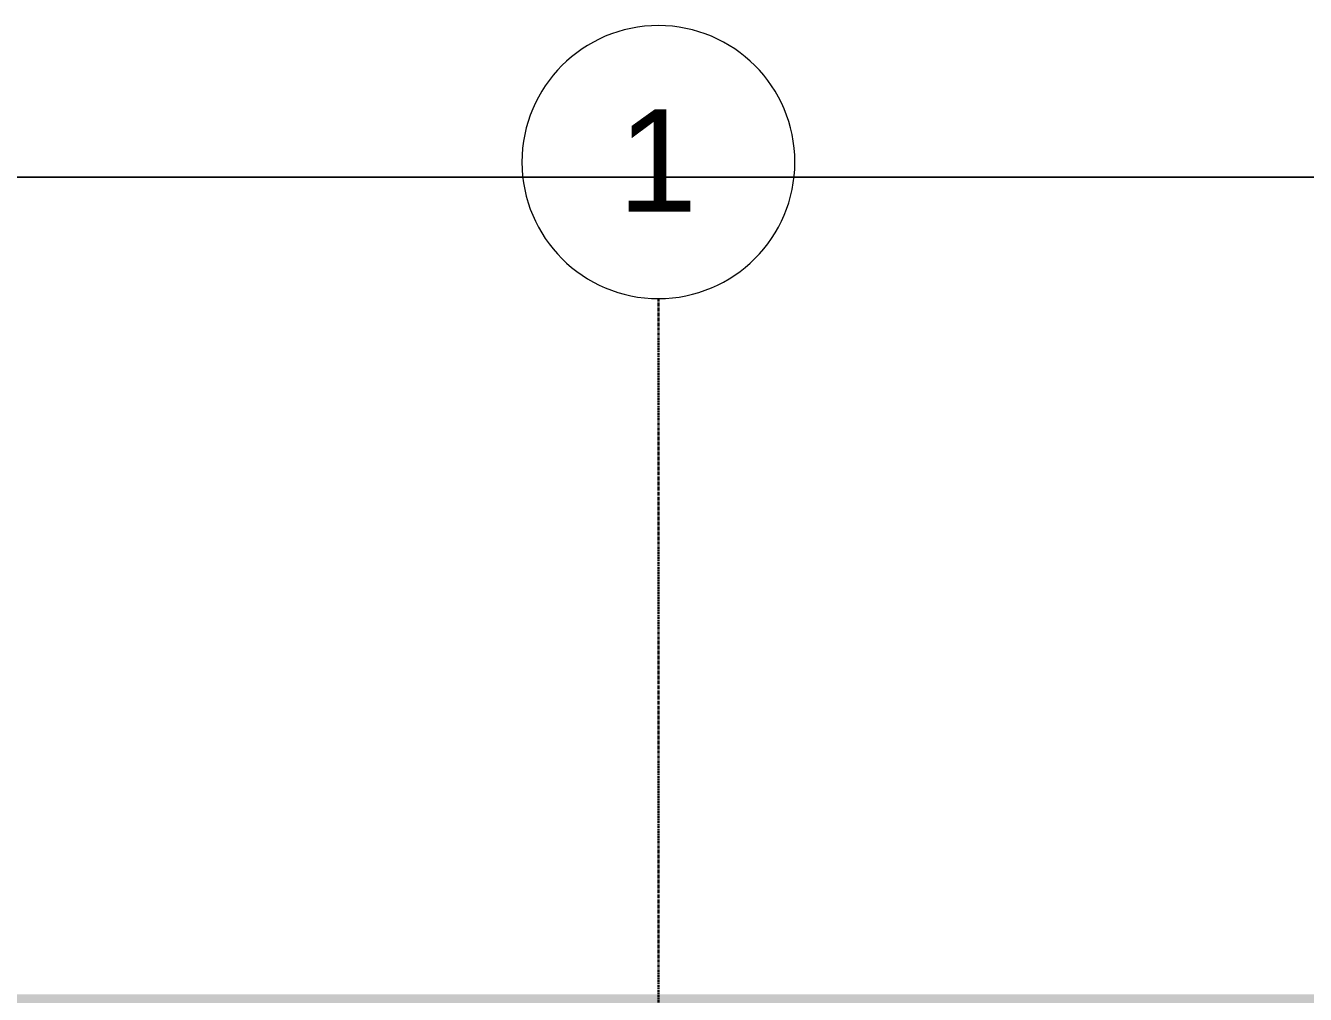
# Model space of a CAD drawing. Header units: inches. Extents: x -4226 to -935, y 9756 to 12395.
# Drawn here: x -3592.6 to -3367.5, y 12125.2 to 12295.5 of the extents above; entities that cross this region are included whole.
import ezdxf

# ---------------------------------------------------------------- set-up
doc = ezdxf.new("R2010")
doc.units = ezdxf.units.IN
doc.header["$MEASUREMENT"] = 0
doc.linetypes.add('Grid Line 1_2_', pattern=[0.875, 0.5, -0.125, 0.125, -0.125])
for name, color, linetype, lineweight in [('0-1', 7, 'Continuous', 5), ('0-3', 165, 'Continuous', 5), ('A-WALL-4', 113, 'Continuous', 9), ('C-TOPO', 7, 'Continuous', 9), ('S-GRID-1', 1, 'Grid Line 1_2_', 30), ('S-GRID-IDEN', 1, 'Continuous', 9), ('S-GRID-IDEN-1', 147, 'Continuous', 9)]:
    doc.layers.add(name, color=color, linetype=linetype, lineweight=lineweight)
doc.styles.add('Arial_1', font='arial.ttf', dxfattribs={"height": 18})

# ---------------------------------------------------------------- blocks, each defined once
blk = doc.blocks.new('CTR  - Topography_rvt-1-FLOOR PLAN - ROOF')
at = {"layer": 'C-TOPO'}
for p, q in [((-3544.78, 12268.83), (-3631.32, 12268.83)), ((-3631.32, 12268.83), (-3544.78, 12268.83)), ((-3483.35, 12268.83), (-3544.78, 12268.83)), ((-3544.78, 12268.83), (-3483.35, 12268.83)), ((-3381.54, 12268.83), (-3483.35, 12268.83)), ((-3483.35, 12268.83), (-3381.54, 12268.83)), ((-3228, 12268.83), (-3381.54, 12268.83)), ((-3381.54, 12268.83), (-3228, 12268.83))]:
    blk.add_line(p, q, dxfattribs=at)
blk = doc.blocks.new('Grid - Grid Head - Circle-1738874-FLOOR PLAN - ROOF')
at = {"layer": 'S-GRID-IDEN-1'}
for start, end in [(360, 180), (180, 360)]:
    blk.add_arc((0, 0), 0.25, start, end, dxfattribs=at)
blk = doc.blocks.new('CTR - 1st Phase - Structure_rvt-1-FLOOR PLAN - ROOF')
at = {"layer": 'S-GRID-1'}
blk.add_line((-3481.32, 9772.61), (-3481.32, 12247.5), dxfattribs=at)
at = {"layer": '0-3', "xscale": 95.99999999999994, "yscale": 95.99999999999994, "zscale": 95.99999999999994}
blk.add_blockref('Grid - Grid Head - Circle-1738874-FLOOR PLAN - ROOF', (-3481.32, 12271.5), dxfattribs=at)
at = {"layer": 'S-GRID-IDEN', "insert": (-3488.45, 12280.79), "char_height": 18, "width": 16.968, "attachment_point": 1, "style": 'Arial_1'}
blk.add_mtext('1', dxfattribs=at)
blk = doc.blocks.new('Basic Wall _ EXT - FIBER CEMENT - SMALL - ___-2145929-FLOOR PLAN - ROOF')
at = {"layer": 'A-WALL-4'}
blk.add_hatch(color=256, dxfattribs=at).paths.add_polyline_path([(-2949.15, 12109.71), (-2076.8, 12109.72), (-2061.36, 12125.15), (-3867.29, 12125.15), (-3851.79, 12109.71), (-2957.53, 12109.71)], flags=0)

msp = doc.modelspace()

# ---------------------------------------------------------------- block references
at = {"layer": '0-1'}
for name in ['CTR - 1st Phase - Structure_rvt-1-FLOOR PLAN - ROOF', 'CTR  - Topography_rvt-1-FLOOR PLAN - ROOF']:
    msp.add_blockref(name, (0, 0), dxfattribs=at)
at = {"layer": 'A-WALL-4'}
msp.add_blockref('Basic Wall _ EXT - FIBER CEMENT - SMALL - ___-2145929-FLOOR PLAN - ROOF', (0, 0), dxfattribs=at)

doc.saveas('drawing.dxf')
